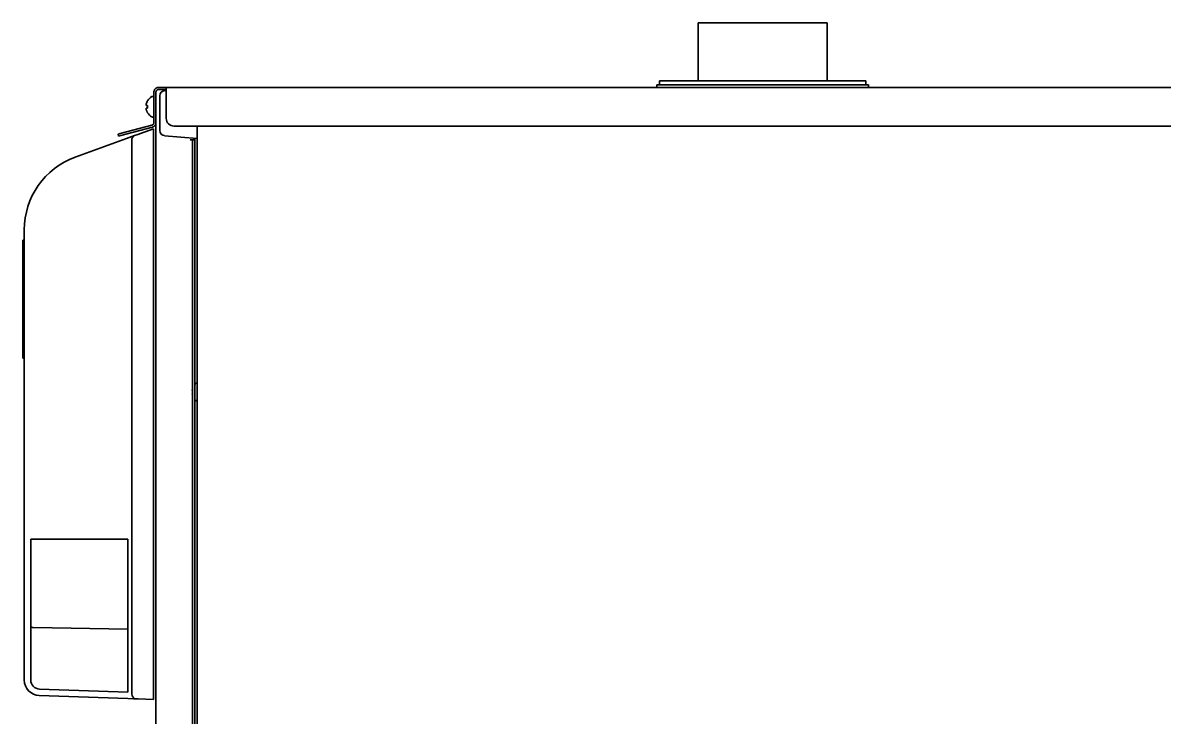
# Model space of a CAD drawing. Extents: x 6336 to 10269, y -393 to 2899.
# Drawn here: x 9426.5 to 9868.6, y 1539.7 to 1808.5 of the extents above; entities that cross this region are included whole.
import ezdxf

# ---------------------------------------------------------------- set-up
doc = ezdxf.new("R2010")
doc.units = 0
doc.header["$LTSCALE"] = 5
doc.layers.add('1', color=7, linetype='CONTINUOUS', true_color=0xffffff)

msp = doc.modelspace()

# ---------------------------------------------------------------- linework, layer by layer
at = {"layer": '1', "color": 7, "linetype": 'Continuous', "lineweight": 35}
for p, q in [((9738.07, 1808.53), (9688.07, 1808.53)), ((9688.07, 1808.53), (9688.07, 1786.03)), ((9738.07, 1786.03), (9738.07, 1808.53)), ((9673.07, 1786.03), (9713.07, 1786.03)), ((9673.07, 1786.03), (9673.07, 1784.53)), ((9713.07, 1786.03), (9753.07, 1786.03)), ((9753.07, 1784.53), (9753.07, 1786.03)), ((9477.27, 1769.91), (9477.27, 1781.73)), ((9478.07, 1781.73), (9478.07, 1769.91)), ((9479.07, 1783.53), (9480.32, 1783.53)), ((9480.32, 1782.73), (9479.07, 1782.73)), ((9480.32, 1783.53), (9482.07, 1783.53)), ((9482.07, 1782.73), (9480.32, 1782.73)), ((9482.07, 1782.31), (9481.5, 1782.29)), ((9482.07, 1783.53), (9482.07, 1781.63)), ((9482.07, 1783.53), (10131.29, 1783.53)), ((9482.07, 1781.63), (9482.07, 1771.52)), ((9713.07, 1784.53), (9672.07, 1784.53)), ((9672.07, 1784.53), (9672.07, 1783.53)), ((9754.07, 1784.53), (9713.07, 1784.53)), ((9754.07, 1783.53), (9754.07, 1784.53)), ((9474.79, 1778.33), (9474.83, 1778.33)), ((9476.87, 1780.03), (9476.67, 1780.03)), ((9479.57, 1780.29), (9479.57, 1771.57)), ((9474.83, 1773.73), (9474.79, 1773.73)), ((9464.23, 1765.64), (9476.53, 1768.94)), ((9476.67, 1772.03), (9476.87, 1772.03)), ((9478.07, 1395.53), (9478.07, 1769.9)), ((9479.57, 1771.57), (9479.57, 1766.83)), ((9485.07, 1768.53), (10128.47, 1768.53)), ((9494.07, 1766.19), (9494.07, 1768.53)), ((9463.38, 1765.42), (9464.23, 1765.64)), ((9463.58, 1764.64), (9463.38, 1765.42)), ((9464.43, 1764.87), (9463.58, 1764.64)), ((9476.74, 1768.17), (9464.43, 1764.87)), ((9468.7, 1764.48), (9466.62, 1763.72)), ((9469.79, 1764.88), (9468.7, 1764.48)), ((9470.63, 1765.18), (9469.79, 1764.88)), ((9477.07, 1767.53), (9470.63, 1765.18)), ((9477.07, 1765.42), (9477.07, 1767.53)), ((9477.07, 1765.42), (9477.07, 1548.52)), ((9481.4, 1764.83), (9494.07, 1763.73)), ((9493.07, 1763.25), (9493.07, 1763.81)), ((9494.07, 1374.13), (9494.07, 1766.19)), ((9466.62, 1763.72), (9446.81, 1756.51)), ((9468.75, 1548.76), (9468.75, 1763)), ((9491.27, 1763.23), (9491.27, 1763.25)), ((9491.27, 1763.25), (9493.07, 1763.25)), ((9491.27, 1763.23), (9492.27, 1763.23)), ((9492.27, 1763.23), (9493.07, 1763.23)), ((9492.27, 1761.23), (9492.27, 1763.23)), ((9492.27, 1761.23), (9492.27, 1396.53)), ((9493.07, 1763.23), (9493.07, 1763.25)), ((9493.07, 1763.23), (9493.07, 1761.23)), ((9493.07, 1761.23), (9493.07, 1396.53)), ((9426.51, 1724.31), (9427.07, 1724.31)), ((9427.07, 1728.32), (9427.07, 1554.07)), ((9426.51, 1709.47), (9426.57, 1709.47)), ((9426.57, 1701.53), (9427.07, 1701.53)), ((9426.57, 1693.58), (9426.51, 1693.58)), ((9427.07, 1678.74), (9426.51, 1678.74)), ((9492.18, 1666.08), (9492.26, 1666.08)), ((9492.27, 1665.08), (9492.18, 1665.08)), ((9429.57, 1608.59), (9467.24, 1608.59)), ((9429.57, 1554.07), (9429.57, 1608.59)), ((9467.24, 1549.37), (9467.24, 1608.59)), ((9430.56, 1574.34), (9467.21, 1573.7)), ((9432.86, 1548.07), (9467.24, 1546.87)), ((9467.24, 1549.37), (9432.95, 1550.57)), ((9477.07, 1546.53), (9477.07, 1548.52)), ((9467.24, 1546.87), (9469.32, 1546.8)), ((9469.32, 1546.8), (9470.41, 1546.76)), ((9470.41, 1546.76), (9471.24, 1546.73)), ((9471.24, 1546.73), (9477.07, 1546.53))]:
    msp.add_line(p, q, dxfattribs=at)
for centre, radius, start, end in [((9481.57, 1780.29), 2, 92, 180), ((9478.89, 1775.83), 4.8, 120.3012, 148.6074), ((9476.67, 1779.63), 0.4, 90, 120.3012), ((9476.87, 1779.63), 0.4, 0, 90), ((9478.57, 1776.03), 3.78, 172.3959, 179.9965), ((9478.57, 1776.03), 3.78, 180.0035, 187.6041), ((9478.89, 1776.23), 4.8, 211.3459, 239.6988), ((9476.67, 1772.43), 0.4, 239.6988, 270), ((9476.87, 1772.43), 0.4, 270, 0), ((9481.57, 1766.83), 2, 180, 265), ((9457.07, 1728.32), 30, 110, 180), ((9496.79, 1665.38), 4.8, 124.5182, 140.8049), ((9496.79, 1665.77), 4.8, 219.1952, 235.4818), ((9430.57, 1575.34), 1, 180, 269), ((9433.07, 1554.07), 6, 180, 268), ((9433.07, 1554.07), 3.5, 180, 268)]:
    msp.add_arc(centre, radius, start, end, dxfattribs=at)
msp.add_ellipse((9485.07, 1771.52), major_axis=(3, 0), ratio=0.99863, start_param=3.141593, end_param=4.712389, dxfattribs=at)
at = {"layer": '1', "color": 7, "linetype": 'Continuous', "lineweight": 35, "extrusion": (0, 0, -1)}
for centre, major_axis, ratio, start_param, end_param in [((9470.48, 1763), (-0.68, 1.88), 0.852031, -1.270087, 0), ((9470.48, 1548.76), (0.07, 2), 0.865893, 3.141593, 4.682161)]:
    msp.add_ellipse(centre, major_axis=major_axis, ratio=ratio, start_param=start_param, end_param=end_param, dxfattribs=at)
at = {"layer": '1', "color": 7, "linetype": 'Continuous', "lineweight": 35}
for points, knots in [([(9477.27, 1781.73), (9477.27, 1781.76), (9477.27, 1781.79), (9477.28, 1781.86), (9477.28, 1781.89), (9477.29, 1781.99), (9477.3, 1782.06), (9477.35, 1782.25), (9477.39, 1782.37), (9477.46, 1782.52), (9477.47, 1782.55), (9477.5, 1782.61), (9477.52, 1782.64), (9477.57, 1782.72), (9477.61, 1782.78), (9477.73, 1782.93), (9477.82, 1783.03), (9477.93, 1783.11)], [0, 0, 0, 0, 0.0625, 0.0625, 0.125, 0.125, 0.25, 0.25, 0.5, 0.5, 0.5625, 0.5625, 0.625, 0.625, 0.75, 0.75, 1, 1, 1, 1]), ([(9477.93, 1783.11), (9478, 1783.17), (9478.08, 1783.23), (9478.21, 1783.31), (9478.26, 1783.33), (9478.35, 1783.37), (9478.39, 1783.39), (9478.54, 1783.45), (9478.64, 1783.48), (9478.78, 1783.5), (9478.8, 1783.51), (9478.86, 1783.51), (9478.94, 1783.52), (9479.02, 1783.53), (9479.07, 1783.53)], [0, 0, 0, 0, 0.25, 0.25, 0.375, 0.375, 0.5, 0.5, 0.75, 0.75, 0.8125, 0.8125, 0.875, 1, 1, 1, 1]), ([(9478.44, 1782.5), (9478.38, 1782.45), (9478.33, 1782.4), (9478.26, 1782.31), (9478.24, 1782.28), (9478.2, 1782.22), (9478.18, 1782.19), (9478.16, 1782.14), (9478.15, 1782.12), (9478.14, 1782.08), (9478.13, 1782.07), (9478.12, 1782.02), (9478.1, 1781.95), (9478.08, 1781.87), (9478.07, 1781.8), (9478.07, 1781.76), (9478.07, 1781.73)], [0, 0, 0, 0, 0.25, 0.25, 0.375, 0.375, 0.5, 0.5, 0.5625, 0.5625, 0.625, 0.625, 0.75, 0.875, 0.875, 1, 1, 1, 1]), ([(9479.07, 1782.73), (9479.01, 1782.73), (9478.94, 1782.72), (9478.85, 1782.7), (9478.82, 1782.69), (9478.76, 1782.68), (9478.74, 1782.67), (9478.68, 1782.65), (9478.66, 1782.64), (9478.61, 1782.61), (9478.58, 1782.6), (9478.51, 1782.56), (9478.47, 1782.53), (9478.44, 1782.5)], [0, 0, 0, 0, 0.25, 0.25, 0.375, 0.375, 0.5, 0.5, 0.625, 0.625, 0.75, 0.75, 1, 1, 1, 1]), ([(9474.83, 1778.33), (9474.7, 1778.12), (9474.6, 1777.91), (9474.46, 1777.59), (9474.42, 1777.48), (9474.34, 1777.25), (9474.31, 1777.14), (9474.28, 1777.03)], [0, 0, 0, 0, 0.5, 0.5, 0.75, 0.75, 1, 1, 1, 1]), ([(9474.83, 1775.53), (9474.7, 1775.53), (9474.6, 1775.53), (9474.46, 1775.53), (9474.42, 1775.53), (9474.34, 1775.53), (9474.31, 1775.53), (9474.28, 1775.53)], [0, 0, 0, 0, 0.5, 0.5, 0.75, 0.75, 1, 1, 1, 1]), ([(9476.53, 1768.94), (9476.56, 1768.95), (9476.58, 1768.96), (9476.62, 1768.97), (9476.64, 1768.98), (9476.66, 1768.99), (9476.72, 1769.01), (9476.78, 1769.05), (9476.92, 1769.14), (9477, 1769.21), (9477.13, 1769.39), (9477.18, 1769.48), (9477.24, 1769.64), (9477.25, 1769.69), (9477.26, 1769.76), (9477.26, 1769.77), (9477.27, 1769.8), (9477.27, 1769.84), (9477.27, 1769.88), (9477.27, 1769.91)], [0, 0, 0, 0, 0.0625, 0.0625, 0.09375, 0.09375, 0.125, 0.25, 0.25, 0.5, 0.5, 0.75, 0.75, 0.875, 0.875, 0.90625, 0.90625, 0.9375, 1, 1, 1, 1]), ([(9478.07, 1769.91), (9478.07, 1769.81), (9478.06, 1769.71), (9478.04, 1769.57), (9478.03, 1769.52), (9478.01, 1769.42), (9477.99, 1769.37), (9477.95, 1769.24), (9477.91, 1769.15), (9477.81, 1768.97), (9477.76, 1768.89), (9477.64, 1768.73), (9477.57, 1768.66), (9477.43, 1768.53), (9477.35, 1768.47), (9477.25, 1768.4), (9477.23, 1768.38), (9477.19, 1768.36), (9477.17, 1768.35), (9477.1, 1768.31), (9477.06, 1768.29), (9476.93, 1768.23), (9476.83, 1768.19), (9476.74, 1768.17)], [0, 0, 0, 0, 0.125, 0.125, 0.1875, 0.1875, 0.25, 0.25, 0.375, 0.375, 0.5, 0.5, 0.625, 0.625, 0.75, 0.75, 0.78125, 0.78125, 0.8125, 0.8125, 0.875, 0.875, 1, 1, 1, 1]), ([(9426.57, 1724.31), (9426.57, 1724.31), (9426.57, 1724.28), (9426.57, 1724.06), (9426.57, 1723.41), (9426.57, 1722.62), (9426.57, 1721.87), (9426.57, 1721.27), (9426.57, 1720.61), (9426.57, 1719.64), (9426.57, 1718.23), (9426.57, 1716.19), (9426.57, 1713.83), (9426.57, 1711.14), (9426.57, 1707.43), (9426.57, 1703.81), (9426.57, 1701.53)], [0, 0, 0, 0, 0.034207, 0.146688, 0.252216, 0.349395, 0.3946, 0.437484, 0.479307, 0.521207, 0.60434, 0.684977, 0.761127, 0.831047, 0.893743, 1, 1, 1, 1]), ([(9426.57, 1701.53), (9426.57, 1699.25), (9426.57, 1695.62), (9426.57, 1691.92), (9426.57, 1689.22), (9426.57, 1686.86), (9426.57, 1684.83), (9426.57, 1683.42), (9426.57, 1682.44), (9426.57, 1681.78), (9426.57, 1681.18), (9426.57, 1680.43), (9426.57, 1679.64), (9426.57, 1679), (9426.57, 1678.77), (9426.57, 1678.74), (9426.57, 1678.74)], [0, 0, 0, 0, 0.106257, 0.168953, 0.238873, 0.315023, 0.39566, 0.478793, 0.520693, 0.562516, 0.6054, 0.650605, 0.747784, 0.853312, 0.965793, 1, 1, 1, 1]), ([(9492.18, 1664.58), (9492.19, 1664.52), (9492.22, 1664.43), (9492.25, 1664.33), (9492.26, 1664.29)], [0, 0, 0, 0, 0.570615, 1, 1, 1, 1])]:
    msp.add_open_spline(points, degree=3, knots=knots, dxfattribs=at)
for points in [[(9474.28, 1777.03), (9474.27, 1777), (9474.27, 1776.95), (9474.26, 1776.88), (9474.26, 1776.8), (9474.26, 1776.73), (9474.26, 1776.66), (9474.27, 1776.6), (9474.27, 1776.55), (9474.28, 1776.53)], [(9474.28, 1775.53), (9474.27, 1775.5), (9474.27, 1775.45), (9474.26, 1775.38), (9474.26, 1775.31), (9474.26, 1775.24), (9474.26, 1775.17), (9474.27, 1775.1), (9474.27, 1775.05), (9474.28, 1775.03)], [(9474.28, 1776.53), (9474.29, 1776.53), (9474.32, 1776.53), (9474.37, 1776.53), (9474.43, 1776.53), (9474.49, 1776.53), (9474.56, 1776.53), (9474.63, 1776.53), (9474.72, 1776.53), (9474.79, 1776.53), (9474.83, 1776.53)], [(9474.28, 1775.03), (9474.29, 1774.97), (9474.32, 1774.86), (9474.37, 1774.7), (9474.43, 1774.54), (9474.49, 1774.39), (9474.56, 1774.24), (9474.63, 1774.08), (9474.72, 1773.91), (9474.79, 1773.79), (9474.83, 1773.73)], [(9492.18, 1666.58), (9492.17, 1666.55), (9492.17, 1666.5), (9492.16, 1666.43), (9492.16, 1666.36), (9492.16, 1666.29), (9492.16, 1666.22), (9492.17, 1666.15), (9492.17, 1666.1), (9492.18, 1666.08)], [(9492.27, 1666.9), (9492.24, 1666.79), (9492.2, 1666.69), (9492.18, 1666.58)], [(9492.18, 1665.08), (9492.17, 1665.05), (9492.17, 1665), (9492.16, 1664.93), (9492.16, 1664.85), (9492.16, 1664.78), (9492.16, 1664.71), (9492.17, 1664.65), (9492.17, 1664.6), (9492.18, 1664.58)]]:
    msp.add_open_spline(points, degree=3, dxfattribs=at)

doc.saveas('drawing.dxf')
